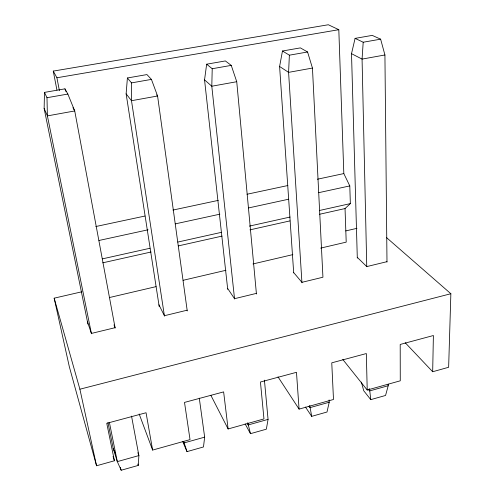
<?xml version="1.0" encoding="UTF-8"?>
<svg xmlns="http://www.w3.org/2000/svg" width="495" height="495" viewBox="0 0 495 495"><rect width="100%" height="100%" fill="white"/><g stroke="black" fill="none" stroke-linecap="round" stroke-linejoin="round"><path stroke-width="0.74" d="M187.246 310.94L157.583 96.005L151.427 79.392L146.953 74.578L127.401 77.975L131.509 82.888L131.491 100.714L164.464 316.15M386.446 237.532L450.865 293.733L448.643 367.271L432.68 371.739L433.391 335.523L400.201 344.446L400.269 380.804L367.216 390.048L342.781 359.438M87.962 324.182L44.135 108.467L44.482 92.398L64.944 88.84L67.852 94.056L74.739 110.954L115.149 328.055M227.719 289.358L204.546 79.868L206.656 64.195L212.219 68.725L211.798 86.223L234.556 299.011M293.696 272.9L279.601 66.491L282.478 51.004L289.377 55.186L288.585 72.363L301.95 282.793M107.959 422.575L113.188 448.309L117.309 461.625L121.176 470.25L138.266 465.418L138.885 455.579L131.534 416.109M357.303 258.068L351.512 53.67L355.088 38.375L363.2 42.23L362.068 59.103L366.758 266.694M159.229 306.696L126.132 93.852L127.401 77.975M199.281 398.135L204.664 437.147L203.476 446.966L187.011 451.626L182.636 441.392M264.423 380.154L268.061 419.383L266.347 429.184L250.47 433.676L245.143 423.912M329.095 399.935L329.212 402.249L327.003 412.019L311.683 416.357L305.471 407.045M388.21 384.17L388.222 385.716L385.562 395.456L370.767 399.638L363.738 390.747L361.35 382.103M319.38 214.31L345.04 208.562L350.349 203.612L349.792 185.91L343.821 173.578L338.809 29.7L328.334 24.75L53.262 71.101L56.937 90.053M81.935 291.765L54.159 298.176L69.319 366.708L96.55 465.764L114.407 460.771L106.759 423.305L146.056 412.743L152.621 450.079L190.031 439.616L184.511 402.41L223.629 391.898L228.115 428.961L263.965 418.931L260.438 382.004L296.474 372.32L299.079 409.111L333.494 399.484L331.761 362.835L366.331 353.548L367.216 390.048M204.664 437.147L183.88 442.969L183.274 441.559M268.061 419.383L248.026 424.995L247.29 423.652M329.212 402.249L309.882 407.663L309.016 406.383M388.222 385.716L369.567 390.945L368.175 389.206M96.55 465.764L79.899 389.206L450.865 293.733M187.141 310.192L164.402 315.717L158.932 304.809M256.373 293.387L234.519 298.695L227.607 288.368M386.985 261.676L366.758 266.588L357.279 257.338M109.457 297.538L156.055 286.63M183.113 280.3L225.955 270.276M253.013 263.94L292.848 254.622M320.655 248.113L346.209 242.135L345.04 208.562M345.733 230.924L356.963 228.331M102.793 262.814L151.093 251.998M178.256 245.916L222.032 236.109M249.95 229.859L289.952 220.9M102.477 258.848L149.942 248.273M177.816 242.061L221.519 232.322M249.393 226.11L290.076 217.045M319.461 210.493L350.349 203.612M98.969 240.477L148.079 229.791M175.273 223.876L219.848 214.18M248.558 207.931L288.597 199.225M318.817 192.648L349.792 185.91M95.801 226.531L144.955 216.037M172.928 210.066L218.301 200.376M247.036 194.244L287.867 185.526M317.357 179.227L343.821 173.578M256.435 294.011L236.74 81.718L211.798 86.223L204.546 79.868M282.478 51.004L300.378 47.891L307.581 51.987L312.45 68.056L288.585 72.363L279.601 66.491M355.088 38.375L372.24 35.393L380.63 39.173L384.924 54.976L362.068 59.103L351.512 53.67M44.482 92.398L46.982 97.719L67.852 94.056M131.509 82.888L151.427 79.392M212.219 68.725L231.252 65.383L236.74 81.718M289.377 55.186L307.581 51.987M363.2 42.23L380.63 39.173M206.656 64.195L225.355 60.941L231.252 65.383M53.262 71.101L56.913 77.765L338.809 29.7M405.188 342.701L432.68 371.739M156.587 94.892L157.583 96.005L131.491 100.714L126.132 93.852M293.671 272.559L301.919 282.329L322.938 277.225L312.45 68.056M277.986 376.819L299.079 409.111M72.938 107.669L74.739 110.954L47.402 115.892L44.135 108.467M210.913 395.4L228.115 428.961M113.188 448.309L115.217 453.21M64.944 88.84L66.058 91.674M113.98 324.856L115.081 327.69L91.389 333.438L87.504 321.905M139.163 413.969L152.621 450.079M187.011 451.626L183.645 441.441M137.87 452.665L138.885 455.579L117.309 461.625L109.358 422.285M137.783 464.001L138.266 465.418M120.285 467.385L121.176 470.25M113.058 456.353L114.407 460.771M54.159 298.176L79.899 389.206M250.47 433.676L247.778 422.693M311.683 416.357L309.734 405.356M91.457 333.772L47.402 115.892L46.982 97.719M56.913 77.765L59.4 90.653M370.767 399.638L369.511 388.625M384.924 54.976L386.991 262.072"/></g></svg>
